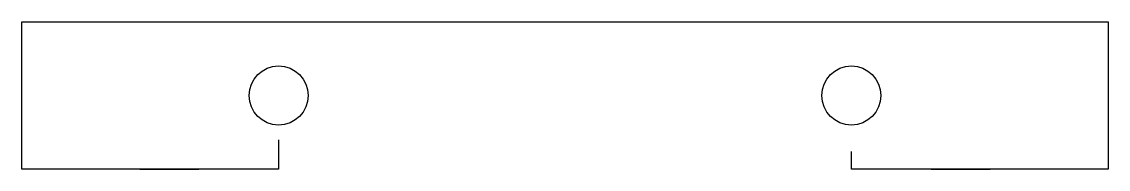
# Model space of a CAD drawing. Header units: inches. Extents: x 36.3 to 73.1, y 73.4 to 78.4.
import ezdxf

# ---------------------------------------------------------------- set-up
doc = ezdxf.new("R2010")
doc.units = ezdxf.units.IN
doc.header["$MEASUREMENT"] = 0

msp = doc.modelspace()

# ---------------------------------------------------------------- linework, layer by layer
for p, q in [((36.29, 78.441), (73.09, 78.441)), ((36.29, 73.441), (36.29, 78.441)), ((36.29, 78.441), (41.29, 78.441)), ((73.09, 78.441), (73.09, 73.441)), ((44.99, 74.441, 15), (44.99, 73.441, 15)), ((44.99, 74.041), (44.99, 73.441)), ((64.39, 73.441), (64.39, 74.041)), ((44.99, 73.441), (36.29, 73.441)), ((73.09, 73.441), (64.39, 73.441))]:
    msp.add_line(p, q)
for centre in [(44.99, 75.941, 15), (64.39, 75.941, 15)]:
    msp.add_circle(centre, 1)
at = {"extrusion": (-4.08358e-16, -1, 0)}
msp.add_circle((41.29, 8, -73.441), 1, dxfattribs=at)
at = {"extrusion": (4.08358e-16, -1, 0)}
msp.add_circle((68.09, 8, -73.441), 1, dxfattribs=at)

doc.saveas('drawing.dxf')
